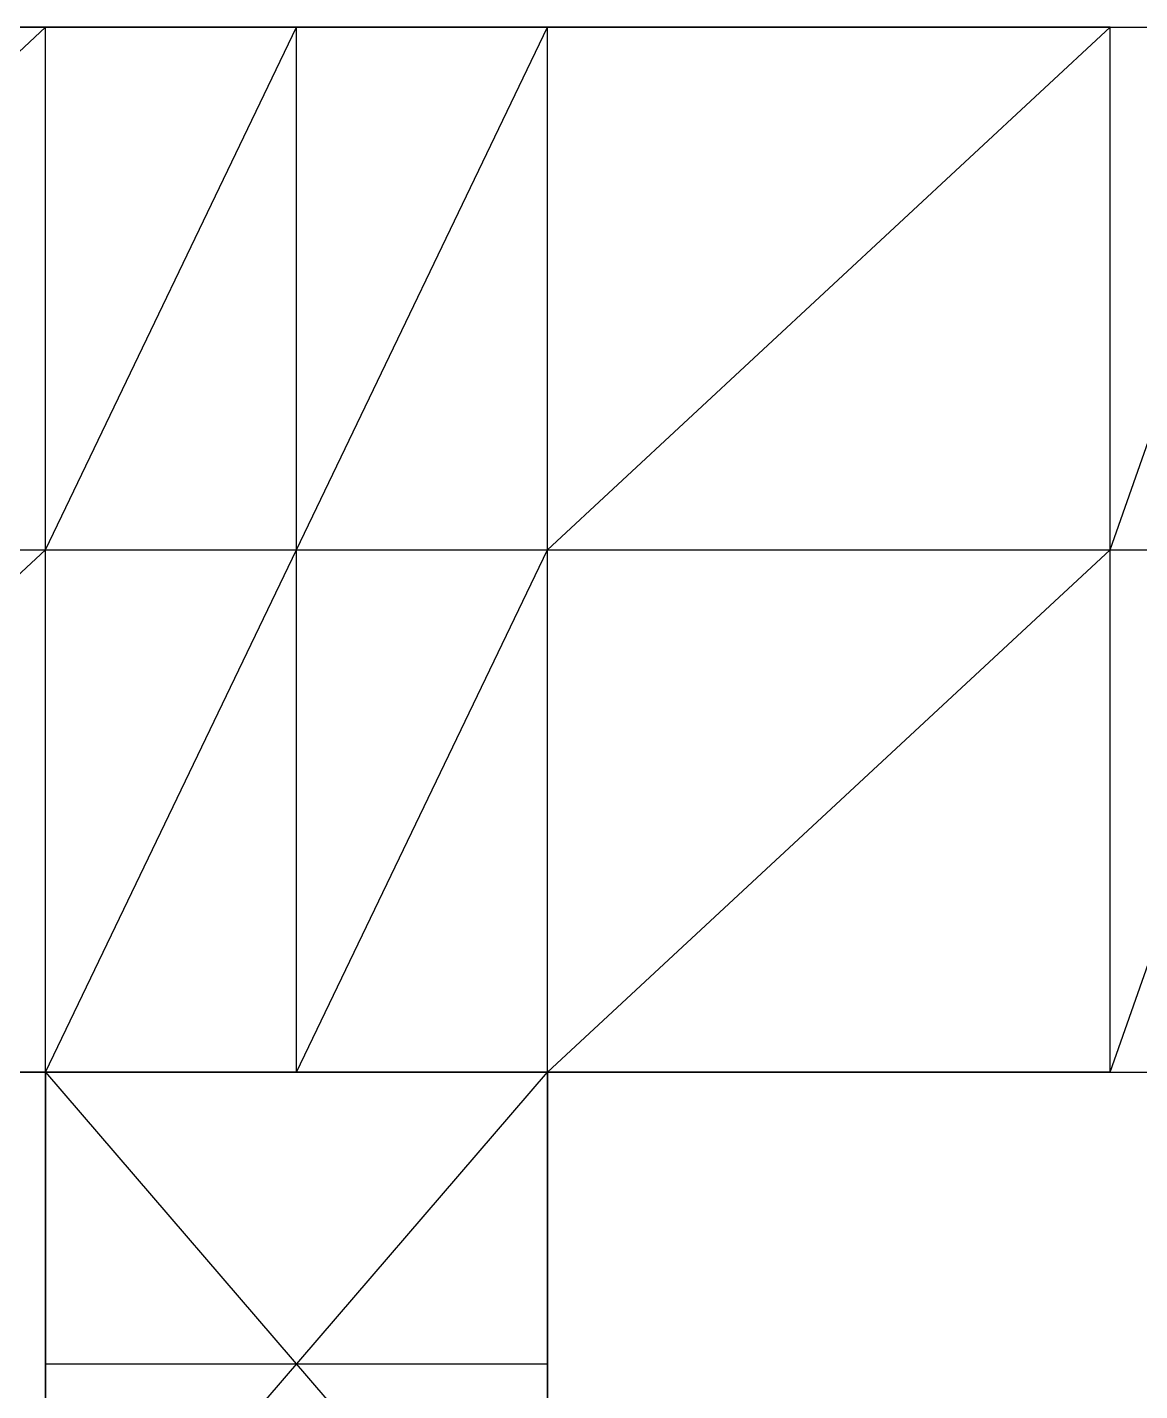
# Model space of a CAD drawing. Header units: metres. Extents: x 0.2 to 44.7, y -22 to 39.7.
# Drawn here: x 11.03 to 27.44, y 19.61 to 39.7 of the extents above; entities that cross this region are included whole.
import ezdxf

# ---------------------------------------------------------------- set-up
doc = ezdxf.new("R2010")
doc.units = ezdxf.units.M
for name, color, linetype in [('beam_x', 3, 'Continuous'), ('beam_y', 2, 'Continuous'), ('brace_xz', 6, 'Continuous'), ('bridge_beam', 30, 'Continuous'), ('bridge_column', 30, 'Continuous'), ('bridge_rigid', 50, 'Continuous'), ('bridge_truss', 40, 'Continuous'), ('column', 4, 'Continuous'), ('floor_brace', 5, 'Continuous')]:
    doc.layers.add(name, color=color, linetype=linetype)

msp = doc.modelspace()

# ---------------------------------------------------------------- linework, layer by layer
at = {"layer": 'beam_x'}
for p, q in [((3, 39.7), (11.3, 39.7)), ((3, 39.7, 9), (11.3, 39.7, 9)), ((3, 39.7, 15), (11.3, 39.7, 15)), ((3, 39.7, 21), (11.3, 39.7, 21)), ((3, 39.7, 27), (11.3, 39.7, 27)), ((3, 39.7, 33), (11.3, 39.7, 33)), ((3, 39.7, 39), (11.3, 39.7, 39)), ((3, 39.7, 45), (11.3, 39.7, 45)), ((3, 39.7, 51), (11.3, 39.7, 51)), ((3, 39.7, 57), (11.3, 39.7, 57)), ((3, 39.7, 63), (11.3, 39.7, 63)), ((3, 39.7, 69), (11.3, 39.7, 69)), ((3, 39.7, 75), (11.3, 39.7, 75)), ((3, 39.7, 81), (11.3, 39.7, 81)), ((3, 39.7, 87), (11.3, 39.7, 87)), ((3, 39.7, 93), (11.3, 39.7, 93)), ((3, 39.7, 99), (11.3, 39.7, 99)), ((3, 39.7, 105), (11.3, 39.7, 105)), ((3, 39.7, 111), (11.3, 39.7, 111)), ((3, 39.7, 117), (11.3, 39.7, 117)), ((3, 39.7, 123), (11.3, 39.7, 123)), ((3, 39.7, 129), (11.3, 39.7, 129)), ((3, 39.7, 135), (11.3, 39.7, 135)), ((3, 39.7, 141), (11.3, 39.7, 141)), ((3, 39.7, 147), (11.3, 39.7, 147)), ((3, 39.7, 153), (11.3, 39.7, 153)), ((11.3, 39.7), (15, 39.7)), ((11.3, 39.7, 9), (15, 39.7, 9)), ((11.3, 39.7, 15), (15, 39.7, 15)), ((11.3, 39.7, 21), (15, 39.7, 21)), ((11.3, 39.7, 27), (15, 39.7, 27)), ((11.3, 39.7, 33), (15, 39.7, 33)), ((11.3, 39.7, 39), (15, 39.7, 39)), ((11.3, 39.7, 45), (15, 39.7, 45)), ((11.3, 39.7, 51), (15, 39.7, 51)), ((11.3, 39.7, 57), (15, 39.7, 57)), ((11.3, 39.7, 63), (15, 39.7, 63)), ((11.3, 39.7, 69), (15, 39.7, 69)), ((11.3, 39.7, 75), (15, 39.7, 75)), ((11.3, 39.7, 81), (15, 39.7, 81)), ((11.3, 39.7, 87), (15, 39.7, 87)), ((11.3, 39.7, 93), (15, 39.7, 93)), ((11.3, 39.7, 99), (15, 39.7, 99)), ((11.3, 39.7, 105), (15, 39.7, 105)), ((11.3, 39.7, 111), (15, 39.7, 111)), ((11.3, 39.7, 117), (15, 39.7, 117)), ((11.3, 39.7, 123), (15, 39.7, 123)), ((11.3, 39.7, 129), (15, 39.7, 129)), ((11.3, 39.7, 135), (15, 39.7, 135)), ((11.3, 39.7, 141), (15, 39.7, 141)), ((11.3, 39.7, 147), (15, 39.7, 147)), ((11.3, 39.7, 153), (15, 39.7, 153)), ((15, 39.7), (18.7, 39.7)), ((15, 39.7, 9), (18.7, 39.7, 9)), ((15, 39.7, 15), (18.7, 39.7, 15)), ((15, 39.7, 21), (18.7, 39.7, 21)), ((15, 39.7, 27), (18.7, 39.7, 27)), ((15, 39.7, 33), (18.7, 39.7, 33)), ((15, 39.7, 39), (18.7, 39.7, 39)), ((15, 39.7, 45), (18.7, 39.7, 45)), ((15, 39.7, 51), (18.7, 39.7, 51)), ((15, 39.7, 57), (18.7, 39.7, 57)), ((15, 39.7, 63), (18.7, 39.7, 63)), ((15, 39.7, 69), (18.7, 39.7, 69)), ((15, 39.7, 75), (18.7, 39.7, 75)), ((15, 39.7, 81), (18.7, 39.7, 81)), ((15, 39.7, 87), (18.7, 39.7, 87)), ((15, 39.7, 93), (18.7, 39.7, 93)), ((15, 39.7, 99), (18.7, 39.7, 99)), ((15, 39.7, 105), (18.7, 39.7, 105)), ((15, 39.7, 111), (18.7, 39.7, 111)), ((15, 39.7, 117), (18.7, 39.7, 117)), ((15, 39.7, 123), (18.7, 39.7, 123)), ((15, 39.7, 129), (18.7, 39.7, 129)), ((15, 39.7, 135), (18.7, 39.7, 135)), ((15, 39.7, 141), (18.7, 39.7, 141)), ((15, 39.7, 147), (18.7, 39.7, 147)), ((15, 39.7, 153), (18.7, 39.7, 153)), ((18.7, 39.7), (27, 39.7)), ((18.7, 39.7, 9), (27, 39.7, 9)), ((18.7, 39.7, 15), (27, 39.7, 15)), ((18.7, 39.7, 21), (27, 39.7, 21)), ((18.7, 39.7, 27), (27, 39.7, 27)), ((18.7, 39.7, 33), (27, 39.7, 33)), ((18.7, 39.7, 39), (27, 39.7, 39)), ((18.7, 39.7, 45), (27, 39.7, 45)), ((18.7, 39.7, 51), (27, 39.7, 51)), ((18.7, 39.7, 57), (27, 39.7, 57)), ((18.7, 39.7, 63), (27, 39.7, 63)), ((18.7, 39.7, 69), (27, 39.7, 69)), ((18.7, 39.7, 75), (27, 39.7, 75)), ((18.7, 39.7, 81), (27, 39.7, 81)), ((18.7, 39.7, 87), (27, 39.7, 87)), ((18.7, 39.7, 93), (27, 39.7, 93)), ((18.7, 39.7, 99), (27, 39.7, 99)), ((18.7, 39.7, 105), (27, 39.7, 105)), ((18.7, 39.7, 111), (27, 39.7, 111)), ((18.7, 39.7, 117), (27, 39.7, 117)), ((18.7, 39.7, 123), (27, 39.7, 123)), ((18.7, 39.7, 129), (27, 39.7, 129)), ((18.7, 39.7, 135), (27, 39.7, 135)), ((18.7, 39.7, 141), (27, 39.7, 141)), ((18.7, 39.7, 147), (27, 39.7, 147)), ((18.7, 39.7, 153), (27, 39.7, 153)), ((27, 39.7), (29.7, 39.7)), ((27, 39.7, 9), (29.7, 39.7, 9)), ((27, 39.7, 15), (29.7, 39.7, 15)), ((27, 39.7, 21), (29.7, 39.7, 21)), ((27, 39.7, 27), (29.7, 39.7, 27)), ((27, 39.7, 33), (29.7, 39.7, 33)), ((27, 39.7, 39), (29.7, 39.7, 39)), ((27, 39.7, 45), (29.7, 39.7, 45)), ((27, 39.7, 51), (29.7, 39.7, 51)), ((27, 39.7, 57), (29.7, 39.7, 57)), ((27, 39.7, 63), (29.7, 39.7, 63)), ((27, 39.7, 69), (29.7, 39.7, 69)), ((27, 39.7, 75), (29.7, 39.7, 75)), ((27, 39.7, 81), (29.7, 39.7, 81)), ((27, 39.7, 87), (29.7, 39.7, 87)), ((27, 39.7, 93), (29.7, 39.7, 93)), ((27, 39.7, 99), (29.7, 39.7, 99)), ((27, 39.7, 105), (29.7, 39.7, 105)), ((27, 39.7, 111), (29.7, 39.7, 111)), ((27, 39.7, 117), (29.7, 39.7, 117)), ((27, 39.7, 123), (29.7, 39.7, 123)), ((27, 39.7, 129), (29.7, 39.7, 129)), ((27, 39.7, 135), (29.7, 39.7, 135)), ((27, 39.7, 141), (29.7, 39.7, 141)), ((27, 39.7, 147), (29.7, 39.7, 147)), ((27, 39.7, 153), (29.7, 39.7, 153)), ((3, 32), (11.3, 32)), ((3, 32, 27), (11.3, 32, 27)), ((3, 32, 51), (11.3, 32, 51)), ((3, 32, 75), (11.3, 32, 75)), ((3, 32, 99), (11.3, 32, 99)), ((3, 32, 123), (11.3, 32, 123)), ((3, 32, 147), (11.3, 32, 147)), ((11.3, 32), (15, 32)), ((11.3, 32, 27), (15, 32, 27)), ((11.3, 32, 51), (15, 32, 51)), ((11.3, 32, 75), (15, 32, 75)), ((11.3, 32, 99), (15, 32, 99)), ((11.3, 32, 123), (15, 32, 123)), ((11.3, 32, 147), (15, 32, 147)), ((15, 32), (18.7, 32)), ((15, 32, 27), (18.7, 32, 27)), ((15, 32, 51), (18.7, 32, 51)), ((15, 32, 75), (18.7, 32, 75)), ((15, 32, 99), (18.7, 32, 99)), ((15, 32, 123), (18.7, 32, 123)), ((15, 32, 147), (18.7, 32, 147)), ((18.7, 32), (27, 32)), ((18.7, 32, 27), (27, 32, 27)), ((18.7, 32, 51), (27, 32, 51)), ((18.7, 32, 75), (27, 32, 75)), ((18.7, 32, 99), (27, 32, 99)), ((18.7, 32, 123), (27, 32, 123)), ((18.7, 32, 147), (27, 32, 147)), ((27, 32), (29.7, 32)), ((27, 32, 27), (29.7, 32, 27)), ((27, 32, 51), (29.7, 32, 51)), ((27, 32, 75), (29.7, 32, 75)), ((27, 32, 99), (29.7, 32, 99)), ((27, 32, 123), (29.7, 32, 123)), ((27, 32, 147), (29.7, 32, 147)), ((3, 24.3), (11.3, 24.3)), ((3, 24.3, 9), (11.3, 24.3, 9)), ((3, 24.3, 15), (11.3, 24.3, 15)), ((3, 24.3, 21), (11.3, 24.3, 21)), ((3, 24.3, 27), (11.3, 24.3, 27)), ((3, 24.3, 33), (11.3, 24.3, 33)), ((3, 24.3, 39), (11.3, 24.3, 39)), ((3, 24.3, 45), (11.3, 24.3, 45)), ((3, 24.3, 51), (11.3, 24.3, 51)), ((3, 24.3, 57), (11.3, 24.3, 57)), ((3, 24.3, 63), (11.3, 24.3, 63)), ((3, 24.3, 69), (11.3, 24.3, 69)), ((3, 24.3, 75), (11.3, 24.3, 75)), ((3, 24.3, 81), (11.3, 24.3, 81)), ((3, 24.3, 87), (11.3, 24.3, 87)), ((3, 24.3, 93), (11.3, 24.3, 93)), ((3, 24.3, 99), (11.3, 24.3, 99)), ((3, 24.3, 105), (11.3, 24.3, 105)), ((3, 24.3, 111), (11.3, 24.3, 111)), ((3, 24.3, 117), (11.3, 24.3, 117)), ((3, 24.3, 123), (11.3, 24.3, 123)), ((3, 24.3, 129), (11.3, 24.3, 129)), ((3, 24.3, 135), (11.3, 24.3, 135)), ((3, 24.3, 141), (11.3, 24.3, 141)), ((3, 24.3, 147), (11.3, 24.3, 147)), ((3, 24.3, 153), (11.3, 24.3, 153)), ((11.3, 24.3), (15, 24.3)), ((11.3, 24.3, 9), (15, 24.3, 9)), ((11.3, 24.3, 15), (15, 24.3, 15)), ((11.3, 24.3, 21), (15, 24.3, 21)), ((11.3, 24.3, 27), (15, 24.3, 27)), ((11.3, 24.3, 33), (15, 24.3, 33)), ((11.3, 24.3, 39), (15, 24.3, 39)), ((11.3, 24.3, 45), (15, 24.3, 45)), ((11.3, 24.3, 51), (15, 24.3, 51)), ((11.3, 24.3, 57), (15, 24.3, 57)), ((11.3, 24.3, 63), (15, 24.3, 63)), ((11.3, 24.3, 69), (15, 24.3, 69)), ((11.3, 24.3, 75), (15, 24.3, 75)), ((11.3, 24.3, 81), (15, 24.3, 81)), ((11.3, 24.3, 87), (15, 24.3, 87)), ((11.3, 24.3, 93), (15, 24.3, 93)), ((11.3, 24.3, 99), (15, 24.3, 99)), ((11.3, 24.3, 105), (15, 24.3, 105)), ((11.3, 24.3, 111), (15, 24.3, 111)), ((11.3, 24.3, 117), (15, 24.3, 117)), ((11.3, 24.3, 123), (15, 24.3, 123)), ((11.3, 24.3, 129), (15, 24.3, 129)), ((11.3, 24.3, 135), (15, 24.3, 135)), ((11.3, 24.3, 141), (15, 24.3, 141)), ((11.3, 24.3, 147), (15, 24.3, 147)), ((11.3, 24.3, 153), (15, 24.3, 153)), ((15, 24.3), (18.7, 24.3)), ((15, 24.3, 9), (18.7, 24.3, 9)), ((15, 24.3, 15), (18.7, 24.3, 15)), ((15, 24.3, 21), (18.7, 24.3, 21)), ((15, 24.3, 27), (18.7, 24.3, 27)), ((15, 24.3, 33), (18.7, 24.3, 33)), ((15, 24.3, 39), (18.7, 24.3, 39)), ((15, 24.3, 45), (18.7, 24.3, 45)), ((15, 24.3, 51), (18.7, 24.3, 51)), ((15, 24.3, 57), (18.7, 24.3, 57)), ((15, 24.3, 63), (18.7, 24.3, 63)), ((15, 24.3, 69), (18.7, 24.3, 69)), ((15, 24.3, 75), (18.7, 24.3, 75)), ((15, 24.3, 81), (18.7, 24.3, 81)), ((15, 24.3, 87), (18.7, 24.3, 87)), ((15, 24.3, 93), (18.7, 24.3, 93)), ((15, 24.3, 99), (18.7, 24.3, 99)), ((15, 24.3, 105), (18.7, 24.3, 105)), ((15, 24.3, 111), (18.7, 24.3, 111)), ((15, 24.3, 117), (18.7, 24.3, 117)), ((15, 24.3, 123), (18.7, 24.3, 123)), ((15, 24.3, 129), (18.7, 24.3, 129)), ((15, 24.3, 135), (18.7, 24.3, 135)), ((15, 24.3, 141), (18.7, 24.3, 141)), ((15, 24.3, 147), (18.7, 24.3, 147)), ((15, 24.3, 153), (18.7, 24.3, 153)), ((18.7, 24.3), (27, 24.3)), ((18.7, 24.3, 9), (27, 24.3, 9)), ((18.7, 24.3, 15), (27, 24.3, 15)), ((18.7, 24.3, 21), (27, 24.3, 21)), ((18.7, 24.3, 27), (27, 24.3, 27)), ((18.7, 24.3, 33), (27, 24.3, 33)), ((18.7, 24.3, 39), (27, 24.3, 39)), ((18.7, 24.3, 45), (27, 24.3, 45)), ((18.7, 24.3, 51), (27, 24.3, 51)), ((18.7, 24.3, 57), (27, 24.3, 57)), ((18.7, 24.3, 63), (27, 24.3, 63)), ((18.7, 24.3, 69), (27, 24.3, 69)), ((18.7, 24.3, 75), (27, 24.3, 75)), ((18.7, 24.3, 81), (27, 24.3, 81)), ((18.7, 24.3, 87), (27, 24.3, 87)), ((18.7, 24.3, 93), (27, 24.3, 93)), ((18.7, 24.3, 99), (27, 24.3, 99)), ((18.7, 24.3, 105), (27, 24.3, 105)), ((18.7, 24.3, 111), (27, 24.3, 111)), ((18.7, 24.3, 117), (27, 24.3, 117)), ((18.7, 24.3, 123), (27, 24.3, 123)), ((18.7, 24.3, 129), (27, 24.3, 129)), ((18.7, 24.3, 135), (27, 24.3, 135)), ((18.7, 24.3, 141), (27, 24.3, 141)), ((18.7, 24.3, 147), (27, 24.3, 147)), ((18.7, 24.3, 153), (27, 24.3, 153)), ((27, 24.3), (29.7, 24.3)), ((27, 24.3, 9), (29.7, 24.3, 9)), ((27, 24.3, 15), (29.7, 24.3, 15)), ((27, 24.3, 21), (29.7, 24.3, 21)), ((27, 24.3, 27), (29.7, 24.3, 27)), ((27, 24.3, 33), (29.7, 24.3, 33)), ((27, 24.3, 39), (29.7, 24.3, 39)), ((27, 24.3, 45), (29.7, 24.3, 45)), ((27, 24.3, 51), (29.7, 24.3, 51)), ((27, 24.3, 57), (29.7, 24.3, 57)), ((27, 24.3, 63), (29.7, 24.3, 63)), ((27, 24.3, 69), (29.7, 24.3, 69)), ((27, 24.3, 75), (29.7, 24.3, 75)), ((27, 24.3, 81), (29.7, 24.3, 81)), ((27, 24.3, 87), (29.7, 24.3, 87)), ((27, 24.3, 93), (29.7, 24.3, 93)), ((27, 24.3, 99), (29.7, 24.3, 99)), ((27, 24.3, 105), (29.7, 24.3, 105)), ((27, 24.3, 111), (29.7, 24.3, 111)), ((27, 24.3, 117), (29.7, 24.3, 117)), ((27, 24.3, 123), (29.7, 24.3, 123)), ((27, 24.3, 129), (29.7, 24.3, 129)), ((27, 24.3, 135), (29.7, 24.3, 135)), ((27, 24.3, 141), (29.7, 24.3, 141)), ((27, 24.3, 147), (29.7, 24.3, 147)), ((27, 24.3, 153), (29.7, 24.3, 153))]:
    msp.add_line(p, q, dxfattribs=at)
at = {"layer": 'beam_y'}
for p, q in [((11.3, 32), (11.3, 39.7)), ((11.3, 32, 27), (11.3, 39.7, 27)), ((11.3, 32, 51), (11.3, 39.7, 51)), ((11.3, 32, 75), (11.3, 39.7, 75)), ((11.3, 32, 99), (11.3, 39.7, 99)), ((11.3, 32, 123), (11.3, 39.7, 123)), ((11.3, 32, 147), (11.3, 39.7, 147)), ((15, 32), (15, 39.7)), ((15, 32, 27), (15, 39.7, 27)), ((15, 32, 51), (15, 39.7, 51)), ((15, 32, 75), (15, 39.7, 75)), ((15, 32, 99), (15, 39.7, 99)), ((15, 32, 123), (15, 39.7, 123)), ((15, 32, 147), (15, 39.7, 147)), ((18.7, 32), (18.7, 39.7)), ((18.7, 32, 27), (18.7, 39.7, 27)), ((18.7, 32, 51), (18.7, 39.7, 51)), ((18.7, 32, 75), (18.7, 39.7, 75)), ((18.7, 32, 99), (18.7, 39.7, 99)), ((18.7, 32, 123), (18.7, 39.7, 123)), ((18.7, 32, 147), (18.7, 39.7, 147)), ((27, 32), (27, 39.7)), ((27, 32, 27), (27, 39.7, 27)), ((27, 32, 51), (27, 39.7, 51)), ((27, 32, 75), (27, 39.7, 75)), ((27, 32, 99), (27, 39.7, 99)), ((27, 32, 123), (27, 39.7, 123)), ((27, 32, 147), (27, 39.7, 147)), ((11.3, 24.3), (11.3, 32)), ((11.3, 24.3, 27), (11.3, 32, 27)), ((11.3, 24.3, 51), (11.3, 32, 51)), ((11.3, 24.3, 75), (11.3, 32, 75)), ((11.3, 24.3, 99), (11.3, 32, 99)), ((11.3, 24.3, 123), (11.3, 32, 123)), ((11.3, 24.3, 147), (11.3, 32, 147)), ((15, 24.3), (15, 32)), ((15, 24.3, 27), (15, 32, 27)), ((15, 24.3, 51), (15, 32, 51)), ((15, 24.3, 75), (15, 32, 75)), ((15, 24.3, 99), (15, 32, 99)), ((15, 24.3, 123), (15, 32, 123)), ((15, 24.3, 147), (15, 32, 147)), ((18.7, 24.3), (18.7, 32)), ((18.7, 24.3, 27), (18.7, 32, 27)), ((18.7, 24.3, 51), (18.7, 32, 51)), ((18.7, 24.3, 75), (18.7, 32, 75)), ((18.7, 24.3, 99), (18.7, 32, 99)), ((18.7, 24.3, 123), (18.7, 32, 123)), ((18.7, 24.3, 147), (18.7, 32, 147)), ((27, 24.3), (27, 32)), ((27, 24.3, 27), (27, 32, 27)), ((27, 24.3, 51), (27, 32, 51)), ((27, 24.3, 75), (27, 32, 75)), ((27, 24.3, 99), (27, 32, 99)), ((27, 24.3, 123), (27, 32, 123)), ((27, 24.3, 147), (27, 32, 147))]:
    msp.add_line(p, q, dxfattribs=at)
at = {"layer": 'brace_xz'}
for p, q in [((3, 39.7), (11.3, 39.7, 9)), ((11.3, 39.7), (3, 39.7, 9)), ((3, 39.7, 9), (11.3, 39.7, 15)), ((11.3, 39.7, 9), (3, 39.7, 15)), ((3, 39.7, 15), (11.3, 39.7, 21)), ((11.3, 39.7, 15), (3, 39.7, 21)), ((3, 39.7, 21), (11.3, 39.7, 27)), ((11.3, 39.7, 21), (3, 39.7, 27)), ((3, 39.7, 27), (11.3, 39.7, 45)), ((11.3, 39.7, 27), (3, 39.7, 45)), ((3, 39.7, 45), (11.3, 39.7, 63)), ((11.3, 39.7, 45), (3, 39.7, 63)), ((3, 39.7, 63), (11.3, 39.7, 81)), ((11.3, 39.7, 63), (3, 39.7, 81)), ((3, 39.7, 81), (11.3, 39.7, 99)), ((11.3, 39.7, 81), (3, 39.7, 99)), ((3, 39.7, 99), (11.3, 39.7, 117)), ((11.3, 39.7, 99), (3, 39.7, 117)), ((3, 39.7, 117), (11.3, 39.7, 135)), ((11.3, 39.7, 117), (3, 39.7, 135)), ((3, 39.7, 135), (11.3, 39.7, 153)), ((11.3, 39.7, 135), (3, 39.7, 153)), ((11.3, 39.7), (15, 39.7, 9)), ((15, 39.7), (11.3, 39.7, 9)), ((11.3, 39.7, 9), (15, 39.7, 15)), ((15, 39.7, 9), (11.3, 39.7, 15)), ((11.3, 39.7, 15), (15, 39.7, 21)), ((15, 39.7, 15), (11.3, 39.7, 21)), ((11.3, 39.7, 21), (15, 39.7, 27)), ((15, 39.7, 21), (11.3, 39.7, 27)), ((11.3, 39.7, 27), (15, 39.7, 33)), ((15, 39.7, 27), (11.3, 39.7, 33)), ((11.3, 39.7, 33), (15, 39.7, 39)), ((15, 39.7, 33), (11.3, 39.7, 39)), ((11.3, 39.7, 39), (15, 39.7, 45)), ((15, 39.7, 39), (11.3, 39.7, 45)), ((11.3, 39.7, 45), (15, 39.7, 51)), ((15, 39.7, 45), (11.3, 39.7, 51)), ((11.3, 39.7, 51), (15, 39.7, 57)), ((15, 39.7, 51), (11.3, 39.7, 57)), ((11.3, 39.7, 57), (15, 39.7, 63)), ((15, 39.7, 57), (11.3, 39.7, 63)), ((11.3, 39.7, 63), (15, 39.7, 69)), ((15, 39.7, 63), (11.3, 39.7, 69)), ((11.3, 39.7, 69), (15, 39.7, 75)), ((15, 39.7, 69), (11.3, 39.7, 75)), ((11.3, 39.7, 75), (15, 39.7, 81)), ((15, 39.7, 75), (11.3, 39.7, 81)), ((11.3, 39.7, 141), (15, 39.7, 147)), ((15, 39.7, 141), (11.3, 39.7, 147)), ((11.3, 39.7, 147), (15, 39.7, 153)), ((15, 39.7, 147), (11.3, 39.7, 153)), ((15, 39.7), (18.7, 39.7, 9)), ((18.7, 39.7), (15, 39.7, 9)), ((15, 39.7, 9), (18.7, 39.7, 15)), ((18.7, 39.7, 9), (15, 39.7, 15)), ((15, 39.7, 15), (18.7, 39.7, 21)), ((18.7, 39.7, 15), (15, 39.7, 21)), ((15, 39.7, 21), (18.7, 39.7, 27)), ((18.7, 39.7, 21), (15, 39.7, 27)), ((15, 39.7, 27), (18.7, 39.7, 33)), ((18.7, 39.7, 27), (15, 39.7, 33)), ((15, 39.7, 33), (18.7, 39.7, 39)), ((18.7, 39.7, 33), (15, 39.7, 39)), ((15, 39.7, 39), (18.7, 39.7, 45)), ((18.7, 39.7, 39), (15, 39.7, 45)), ((15, 39.7, 45), (18.7, 39.7, 51)), ((18.7, 39.7, 45), (15, 39.7, 51)), ((15, 39.7, 51), (18.7, 39.7, 57)), ((18.7, 39.7, 51), (15, 39.7, 57)), ((15, 39.7, 57), (18.7, 39.7, 63)), ((18.7, 39.7, 57), (15, 39.7, 63)), ((15, 39.7, 63), (18.7, 39.7, 69)), ((18.7, 39.7, 63), (15, 39.7, 69)), ((15, 39.7, 69), (18.7, 39.7, 75)), ((18.7, 39.7, 69), (15, 39.7, 75)), ((15, 39.7, 75), (18.7, 39.7, 81)), ((18.7, 39.7, 75), (15, 39.7, 81)), ((15, 39.7, 141), (18.7, 39.7, 147)), ((18.7, 39.7, 141), (15, 39.7, 147)), ((15, 39.7, 147), (18.7, 39.7, 153)), ((18.7, 39.7, 147), (15, 39.7, 153)), ((18.7, 39.7), (27, 39.7, 9)), ((27, 39.7), (18.7, 39.7, 9)), ((18.7, 39.7, 9), (27, 39.7, 15)), ((27, 39.7, 9), (18.7, 39.7, 15)), ((18.7, 39.7, 15), (27, 39.7, 21)), ((27, 39.7, 15), (18.7, 39.7, 21)), ((18.7, 39.7, 21), (27, 39.7, 27)), ((27, 39.7, 21), (18.7, 39.7, 27)), ((18.7, 39.7, 27), (27, 39.7, 45)), ((27, 39.7, 27), (18.7, 39.7, 45)), ((18.7, 39.7, 45), (27, 39.7, 63)), ((27, 39.7, 45), (18.7, 39.7, 63)), ((18.7, 39.7, 63), (27, 39.7, 81)), ((27, 39.7, 63), (18.7, 39.7, 81)), ((18.7, 39.7, 81), (27, 39.7, 99)), ((27, 39.7, 81), (18.7, 39.7, 99)), ((18.7, 39.7, 99), (27, 39.7, 117)), ((27, 39.7, 99), (18.7, 39.7, 117)), ((18.7, 39.7, 117), (27, 39.7, 135)), ((27, 39.7, 117), (18.7, 39.7, 135)), ((18.7, 39.7, 135), (27, 39.7, 153)), ((27, 39.7, 135), (18.7, 39.7, 153)), ((3, 24.3), (11.3, 24.3, 9)), ((11.3, 24.3), (3, 24.3, 9)), ((3, 24.3, 9), (11.3, 24.3, 15)), ((11.3, 24.3, 9), (3, 24.3, 15)), ((3, 24.3, 15), (11.3, 24.3, 21)), ((11.3, 24.3, 15), (3, 24.3, 21)), ((3, 24.3, 21), (11.3, 24.3, 27)), ((11.3, 24.3, 21), (3, 24.3, 27)), ((3, 24.3, 27), (11.3, 24.3, 45)), ((11.3, 24.3, 27), (3, 24.3, 45)), ((3, 24.3, 45), (11.3, 24.3, 63)), ((11.3, 24.3, 45), (3, 24.3, 63)), ((3, 24.3, 63), (11.3, 24.3, 81)), ((11.3, 24.3, 63), (3, 24.3, 81)), ((3, 24.3, 81), (11.3, 24.3, 99)), ((11.3, 24.3, 81), (3, 24.3, 99)), ((3, 24.3, 99), (11.3, 24.3, 117)), ((11.3, 24.3, 99), (3, 24.3, 117)), ((3, 24.3, 117), (11.3, 24.3, 135)), ((11.3, 24.3, 117), (3, 24.3, 135)), ((3, 24.3, 135), (11.3, 24.3, 153)), ((11.3, 24.3, 135), (3, 24.3, 153)), ((11.3, 24.3), (15, 24.3, 9)), ((15, 24.3), (11.3, 24.3, 9)), ((11.3, 24.3, 9), (15, 24.3, 15)), ((15, 24.3, 9), (11.3, 24.3, 15)), ((11.3, 24.3, 15), (15, 24.3, 21)), ((15, 24.3, 15), (11.3, 24.3, 21)), ((11.3, 24.3, 21), (15, 24.3, 27)), ((15, 24.3, 21), (11.3, 24.3, 27)), ((11.3, 24.3, 27), (15, 24.3, 33)), ((15, 24.3, 27), (11.3, 24.3, 33)), ((11.3, 24.3, 33), (15, 24.3, 39)), ((15, 24.3, 33), (11.3, 24.3, 39)), ((11.3, 24.3, 39), (15, 24.3, 45)), ((15, 24.3, 39), (11.3, 24.3, 45)), ((11.3, 24.3, 45), (15, 24.3, 51)), ((15, 24.3, 45), (11.3, 24.3, 51)), ((11.3, 24.3, 51), (15, 24.3, 57)), ((15, 24.3, 51), (11.3, 24.3, 57)), ((11.3, 24.3, 57), (15, 24.3, 63)), ((15, 24.3, 57), (11.3, 24.3, 63)), ((11.3, 24.3, 63), (15, 24.3, 69)), ((15, 24.3, 63), (11.3, 24.3, 69)), ((11.3, 24.3, 69), (15, 24.3, 75)), ((15, 24.3, 69), (11.3, 24.3, 75)), ((11.3, 24.3, 75), (15, 24.3, 81)), ((15, 24.3, 75), (11.3, 24.3, 81)), ((11.3, 24.3, 141), (15, 24.3, 147)), ((15, 24.3, 141), (11.3, 24.3, 147)), ((11.3, 24.3, 147), (15, 24.3, 153)), ((15, 24.3, 147), (11.3, 24.3, 153)), ((15, 24.3), (18.7, 24.3, 9)), ((18.7, 24.3), (15, 24.3, 9)), ((15, 24.3, 9), (18.7, 24.3, 15)), ((18.7, 24.3, 9), (15, 24.3, 15)), ((15, 24.3, 15), (18.7, 24.3, 21)), ((18.7, 24.3, 15), (15, 24.3, 21)), ((15, 24.3, 21), (18.7, 24.3, 27)), ((18.7, 24.3, 21), (15, 24.3, 27)), ((15, 24.3, 27), (18.7, 24.3, 33)), ((18.7, 24.3, 27), (15, 24.3, 33)), ((15, 24.3, 33), (18.7, 24.3, 39)), ((18.7, 24.3, 33), (15, 24.3, 39)), ((15, 24.3, 39), (18.7, 24.3, 45)), ((18.7, 24.3, 39), (15, 24.3, 45)), ((15, 24.3, 45), (18.7, 24.3, 51)), ((18.7, 24.3, 45), (15, 24.3, 51)), ((15, 24.3, 51), (18.7, 24.3, 57)), ((18.7, 24.3, 51), (15, 24.3, 57)), ((15, 24.3, 57), (18.7, 24.3, 63)), ((18.7, 24.3, 57), (15, 24.3, 63)), ((15, 24.3, 63), (18.7, 24.3, 69)), ((18.7, 24.3, 63), (15, 24.3, 69)), ((15, 24.3, 69), (18.7, 24.3, 75)), ((18.7, 24.3, 69), (15, 24.3, 75)), ((15, 24.3, 75), (18.7, 24.3, 81)), ((18.7, 24.3, 75), (15, 24.3, 81)), ((15, 24.3, 141), (18.7, 24.3, 147)), ((18.7, 24.3, 141), (15, 24.3, 147)), ((15, 24.3, 147), (18.7, 24.3, 153)), ((18.7, 24.3, 147), (15, 24.3, 153)), ((18.7, 24.3), (27, 24.3, 9)), ((27, 24.3), (18.7, 24.3, 9)), ((18.7, 24.3, 9), (27, 24.3, 15)), ((27, 24.3, 9), (18.7, 24.3, 15)), ((18.7, 24.3, 15), (27, 24.3, 21)), ((27, 24.3, 15), (18.7, 24.3, 21)), ((18.7, 24.3, 21), (27, 24.3, 27)), ((27, 24.3, 21), (18.7, 24.3, 27)), ((18.7, 24.3, 27), (27, 24.3, 45)), ((27, 24.3, 27), (18.7, 24.3, 45)), ((18.7, 24.3, 45), (27, 24.3, 63)), ((27, 24.3, 45), (18.7, 24.3, 63)), ((18.7, 24.3, 63), (27, 24.3, 81)), ((27, 24.3, 63), (18.7, 24.3, 81)), ((18.7, 24.3, 81), (27, 24.3, 99)), ((27, 24.3, 81), (18.7, 24.3, 99)), ((18.7, 24.3, 99), (27, 24.3, 117)), ((27, 24.3, 99), (18.7, 24.3, 117)), ((18.7, 24.3, 117), (27, 24.3, 135)), ((27, 24.3, 117), (18.7, 24.3, 135)), ((18.7, 24.3, 135), (27, 24.3, 153)), ((27, 24.3, 135), (18.7, 24.3, 153))]:
    msp.add_line(p, q, dxfattribs=at)
at = {"layer": 'bridge_beam'}
for p, q in [((11.3, 20, 33), (11.3, 24.3, 33)), ((11.3, 20, 39), (11.3, 24.3, 39)), ((11.3, 20, 69), (11.3, 24.3, 69)), ((11.3, 20, 75), (11.3, 24.3, 75)), ((11.3, 20, 105), (11.3, 24.3, 105)), ((11.3, 20, 111), (11.3, 24.3, 111)), ((11.3, 20, 141), (11.3, 24.3, 141)), ((11.3, 20, 153), (11.3, 24.3, 153)), ((18.7, 20, 33), (18.7, 24.3, 33)), ((18.7, 20, 39), (18.7, 24.3, 39)), ((18.7, 20, 69), (18.7, 24.3, 69)), ((18.7, 20, 75), (18.7, 24.3, 75)), ((18.7, 20, 105), (18.7, 24.3, 105)), ((18.7, 20, 111), (18.7, 24.3, 111)), ((18.7, 20, 141), (18.7, 24.3, 141)), ((18.7, 20, 153), (18.7, 24.3, 153)), ((11.3, 15.7, 33), (11.3, 20, 33)), ((11.3, 20, 33), (18.7, 20, 33)), ((11.3, 15.7, 39), (11.3, 20, 39)), ((11.3, 20, 39), (18.7, 20, 39)), ((11.3, 15.7, 69), (11.3, 20, 69)), ((11.3, 20, 69), (18.7, 20, 69)), ((11.3, 15.7, 75), (11.3, 20, 75)), ((11.3, 20, 75), (18.7, 20, 75)), ((11.3, 15.7, 105), (11.3, 20, 105)), ((11.3, 20, 105), (18.7, 20, 105)), ((11.3, 15.7, 111), (11.3, 20, 111)), ((11.3, 20, 111), (18.7, 20, 111)), ((11.3, 15.7, 141), (11.3, 20, 141)), ((11.3, 20, 141), (18.7, 20, 141)), ((11.3, 15.7, 153), (11.3, 20, 153)), ((11.3, 20, 153), (18.7, 20, 153)), ((18.7, 15.7, 33), (18.7, 20, 33)), ((18.7, 15.7, 39), (18.7, 20, 39)), ((18.7, 15.7, 69), (18.7, 20, 69)), ((18.7, 15.7, 75), (18.7, 20, 75)), ((18.7, 15.7, 105), (18.7, 20, 105)), ((18.7, 15.7, 111), (18.7, 20, 111)), ((18.7, 15.7, 141), (18.7, 20, 141)), ((18.7, 15.7, 153), (18.7, 20, 153))]:
    msp.add_line(p, q, dxfattribs=at)
at = {"layer": 'bridge_column'}
for p, q in [((11.3, 20, 33), (11.3, 20, 39)), ((11.3, 20, 69), (11.3, 20, 75)), ((11.3, 20, 105), (11.3, 20, 111)), ((11.3, 20, 141), (11.3, 20, 153)), ((18.7, 20, 33), (18.7, 20, 39)), ((18.7, 20, 69), (18.7, 20, 75)), ((18.7, 20, 105), (18.7, 20, 111)), ((18.7, 20, 141), (18.7, 20, 153))]:
    msp.add_line(p, q, dxfattribs=at)
at = {"layer": 'bridge_rigid'}
for p, q in [((11.3, 15.7, 33), (18.7, 24.3, 33)), ((11.3, 24.3, 33), (18.7, 15.7, 33)), ((11.3, 15.7, 39), (18.7, 24.3, 39)), ((11.3, 24.3, 39), (18.7, 15.7, 39)), ((11.3, 15.7, 69), (18.7, 24.3, 69)), ((11.3, 24.3, 69), (18.7, 15.7, 69)), ((11.3, 15.7, 75), (18.7, 24.3, 75)), ((11.3, 24.3, 75), (18.7, 15.7, 75)), ((11.3, 15.7, 105), (18.7, 24.3, 105)), ((11.3, 24.3, 105), (18.7, 15.7, 105)), ((11.3, 15.7, 111), (18.7, 24.3, 111)), ((11.3, 24.3, 111), (18.7, 15.7, 111)), ((11.3, 15.7, 141), (18.7, 24.3, 141)), ((11.3, 24.3, 141), (18.7, 15.7, 141)), ((11.3, 15.7, 153), (18.7, 24.3, 153)), ((11.3, 24.3, 153), (18.7, 15.7, 153))]:
    msp.add_line(p, q, dxfattribs=at)
at = {"layer": 'bridge_truss'}
for p, q in [((11.3, 20, 33), (11.3, 24.3, 39)), ((11.3, 24.3, 33), (11.3, 20, 39)), ((11.3, 20, 69), (11.3, 24.3, 75)), ((11.3, 24.3, 69), (11.3, 20, 75)), ((11.3, 20, 105), (11.3, 24.3, 111)), ((11.3, 24.3, 105), (11.3, 20, 111)), ((11.3, 20, 141), (11.3, 24.3, 153)), ((11.3, 24.3, 141), (11.3, 20, 153)), ((18.7, 20, 33), (18.7, 24.3, 39)), ((18.7, 24.3, 33), (18.7, 20, 39)), ((18.7, 20, 69), (18.7, 24.3, 75)), ((18.7, 24.3, 69), (18.7, 20, 75)), ((18.7, 20, 105), (18.7, 24.3, 111)), ((18.7, 24.3, 105), (18.7, 20, 111)), ((18.7, 20, 141), (18.7, 24.3, 153)), ((18.7, 24.3, 141), (18.7, 20, 153)), ((11.3, 15.7, 33), (11.3, 20, 39)), ((11.3, 20, 33), (11.3, 15.7, 39)), ((11.3, 15.7, 69), (11.3, 20, 75)), ((11.3, 20, 69), (11.3, 15.7, 75)), ((11.3, 15.7, 105), (11.3, 20, 111)), ((11.3, 20, 105), (11.3, 15.7, 111)), ((11.3, 15.7, 141), (11.3, 20, 153)), ((11.3, 20, 141), (11.3, 15.7, 153)), ((18.7, 15.7, 33), (18.7, 20, 39)), ((18.7, 20, 33), (18.7, 15.7, 39)), ((18.7, 15.7, 69), (18.7, 20, 75)), ((18.7, 20, 69), (18.7, 15.7, 75)), ((18.7, 15.7, 105), (18.7, 20, 111)), ((18.7, 20, 105), (18.7, 15.7, 111)), ((18.7, 15.7, 141), (18.7, 20, 153)), ((18.7, 20, 141), (18.7, 15.7, 153))]:
    msp.add_line(p, q, dxfattribs=at)
at = {"layer": 'column'}
for p, q in [((11.3, 39.7), (11.3, 39.7, 9)), ((11.3, 39.7, 9), (11.3, 39.7, 15)), ((11.3, 39.7, 15), (11.3, 39.7, 21)), ((11.3, 39.7, 21), (11.3, 39.7, 27)), ((11.3, 39.7, 27), (11.3, 39.7, 33)), ((11.3, 39.7, 33), (11.3, 39.7, 39)), ((11.3, 39.7, 39), (11.3, 39.7, 45)), ((11.3, 39.7, 45), (11.3, 39.7, 51)), ((11.3, 39.7, 51), (11.3, 39.7, 57)), ((11.3, 39.7, 57), (11.3, 39.7, 63)), ((11.3, 39.7, 63), (11.3, 39.7, 69)), ((11.3, 39.7, 69), (11.3, 39.7, 75)), ((11.3, 39.7, 75), (11.3, 39.7, 81)), ((11.3, 39.7, 81), (11.3, 39.7, 87)), ((11.3, 39.7, 87), (11.3, 39.7, 93)), ((11.3, 39.7, 93), (11.3, 39.7, 99)), ((11.3, 39.7, 99), (11.3, 39.7, 105)), ((11.3, 39.7, 105), (11.3, 39.7, 111)), ((11.3, 39.7, 111), (11.3, 39.7, 117)), ((11.3, 39.7, 117), (11.3, 39.7, 123)), ((11.3, 39.7, 123), (11.3, 39.7, 129)), ((11.3, 39.7, 129), (11.3, 39.7, 135)), ((11.3, 39.7, 135), (11.3, 39.7, 141)), ((11.3, 39.7, 141), (11.3, 39.7, 147)), ((11.3, 39.7, 147), (11.3, 39.7, 153)), ((15, 39.7), (15, 39.7, 9)), ((15, 39.7, 9), (15, 39.7, 15)), ((15, 39.7, 15), (15, 39.7, 21)), ((15, 39.7, 21), (15, 39.7, 27)), ((15, 39.7, 27), (15, 39.7, 33)), ((15, 39.7, 33), (15, 39.7, 39)), ((15, 39.7, 39), (15, 39.7, 45)), ((15, 39.7, 45), (15, 39.7, 51)), ((15, 39.7, 51), (15, 39.7, 57)), ((15, 39.7, 57), (15, 39.7, 63)), ((15, 39.7, 63), (15, 39.7, 69)), ((15, 39.7, 69), (15, 39.7, 75)), ((15, 39.7, 75), (15, 39.7, 81)), ((15, 39.7, 81), (15, 39.7, 87)), ((15, 39.7, 87), (15, 39.7, 93)), ((15, 39.7, 93), (15, 39.7, 99)), ((15, 39.7, 99), (15, 39.7, 105)), ((15, 39.7, 105), (15, 39.7, 111)), ((15, 39.7, 111), (15, 39.7, 117)), ((15, 39.7, 117), (15, 39.7, 123)), ((15, 39.7, 123), (15, 39.7, 129)), ((15, 39.7, 129), (15, 39.7, 135)), ((15, 39.7, 135), (15, 39.7, 141)), ((15, 39.7, 141), (15, 39.7, 147)), ((15, 39.7, 147), (15, 39.7, 153)), ((18.7, 39.7), (18.7, 39.7, 9)), ((18.7, 39.7, 9), (18.7, 39.7, 15)), ((18.7, 39.7, 15), (18.7, 39.7, 21)), ((18.7, 39.7, 21), (18.7, 39.7, 27)), ((18.7, 39.7, 27), (18.7, 39.7, 33)), ((18.7, 39.7, 33), (18.7, 39.7, 39)), ((18.7, 39.7, 39), (18.7, 39.7, 45)), ((18.7, 39.7, 45), (18.7, 39.7, 51)), ((18.7, 39.7, 51), (18.7, 39.7, 57)), ((18.7, 39.7, 57), (18.7, 39.7, 63)), ((18.7, 39.7, 63), (18.7, 39.7, 69)), ((18.7, 39.7, 69), (18.7, 39.7, 75)), ((18.7, 39.7, 75), (18.7, 39.7, 81)), ((18.7, 39.7, 81), (18.7, 39.7, 87)), ((18.7, 39.7, 87), (18.7, 39.7, 93)), ((18.7, 39.7, 93), (18.7, 39.7, 99)), ((18.7, 39.7, 99), (18.7, 39.7, 105)), ((18.7, 39.7, 105), (18.7, 39.7, 111)), ((18.7, 39.7, 111), (18.7, 39.7, 117)), ((18.7, 39.7, 117), (18.7, 39.7, 123)), ((18.7, 39.7, 123), (18.7, 39.7, 129)), ((18.7, 39.7, 129), (18.7, 39.7, 135)), ((18.7, 39.7, 135), (18.7, 39.7, 141)), ((18.7, 39.7, 141), (18.7, 39.7, 147)), ((18.7, 39.7, 147), (18.7, 39.7, 153)), ((27, 39.7), (27, 39.7, 9)), ((27, 39.7, 9), (27, 39.7, 15)), ((27, 39.7, 15), (27, 39.7, 21)), ((27, 39.7, 21), (27, 39.7, 27)), ((27, 39.7, 27), (27, 39.7, 33)), ((27, 39.7, 33), (27, 39.7, 39)), ((27, 39.7, 39), (27, 39.7, 45)), ((27, 39.7, 45), (27, 39.7, 51)), ((27, 39.7, 51), (27, 39.7, 57)), ((27, 39.7, 57), (27, 39.7, 63)), ((27, 39.7, 63), (27, 39.7, 69)), ((27, 39.7, 69), (27, 39.7, 75)), ((27, 39.7, 75), (27, 39.7, 81)), ((27, 39.7, 81), (27, 39.7, 87)), ((27, 39.7, 87), (27, 39.7, 93)), ((27, 39.7, 93), (27, 39.7, 99)), ((27, 39.7, 99), (27, 39.7, 105)), ((27, 39.7, 105), (27, 39.7, 111)), ((27, 39.7, 111), (27, 39.7, 117)), ((27, 39.7, 117), (27, 39.7, 123)), ((27, 39.7, 123), (27, 39.7, 129)), ((27, 39.7, 129), (27, 39.7, 135)), ((27, 39.7, 135), (27, 39.7, 141)), ((27, 39.7, 141), (27, 39.7, 147)), ((27, 39.7, 147), (27, 39.7, 153)), ((11.3, 32), (11.3, 32, 9)), ((11.3, 32, 9), (11.3, 32, 15)), ((11.3, 32, 15), (11.3, 32, 21)), ((11.3, 32, 21), (11.3, 32, 27)), ((11.3, 32, 27), (11.3, 32, 33)), ((11.3, 32, 33), (11.3, 32, 39)), ((11.3, 32, 39), (11.3, 32, 45)), ((11.3, 32, 45), (11.3, 32, 51)), ((11.3, 32, 51), (11.3, 32, 57)), ((11.3, 32, 57), (11.3, 32, 63)), ((11.3, 32, 63), (11.3, 32, 69)), ((11.3, 32, 69), (11.3, 32, 75)), ((11.3, 32, 75), (11.3, 32, 81)), ((11.3, 32, 81), (11.3, 32, 87)), ((11.3, 32, 87), (11.3, 32, 93)), ((11.3, 32, 93), (11.3, 32, 99)), ((11.3, 32, 99), (11.3, 32, 105)), ((11.3, 32, 105), (11.3, 32, 111)), ((11.3, 32, 111), (11.3, 32, 117)), ((11.3, 32, 117), (11.3, 32, 123)), ((11.3, 32, 123), (11.3, 32, 129)), ((11.3, 32, 129), (11.3, 32, 135)), ((11.3, 32, 135), (11.3, 32, 141)), ((11.3, 32, 141), (11.3, 32, 147)), ((11.3, 32, 147), (11.3, 32, 153)), ((15, 32), (15, 32, 9)), ((15, 32, 9), (15, 32, 15)), ((15, 32, 15), (15, 32, 21)), ((15, 32, 21), (15, 32, 27)), ((15, 32, 27), (15, 32, 33)), ((15, 32, 33), (15, 32, 39)), ((15, 32, 39), (15, 32, 45)), ((15, 32, 45), (15, 32, 51)), ((15, 32, 51), (15, 32, 57)), ((15, 32, 57), (15, 32, 63)), ((15, 32, 63), (15, 32, 69)), ((15, 32, 69), (15, 32, 75)), ((15, 32, 75), (15, 32, 81)), ((15, 32, 81), (15, 32, 87)), ((15, 32, 87), (15, 32, 93)), ((15, 32, 93), (15, 32, 99)), ((15, 32, 99), (15, 32, 105)), ((15, 32, 105), (15, 32, 111)), ((15, 32, 111), (15, 32, 117)), ((15, 32, 117), (15, 32, 123)), ((15, 32, 123), (15, 32, 129)), ((15, 32, 129), (15, 32, 135)), ((15, 32, 135), (15, 32, 141)), ((15, 32, 141), (15, 32, 147)), ((15, 32, 147), (15, 32, 153)), ((18.7, 32), (18.7, 32, 9)), ((18.7, 32, 9), (18.7, 32, 15)), ((18.7, 32, 15), (18.7, 32, 21)), ((18.7, 32, 21), (18.7, 32, 27)), ((18.7, 32, 27), (18.7, 32, 33)), ((18.7, 32, 33), (18.7, 32, 39)), ((18.7, 32, 39), (18.7, 32, 45)), ((18.7, 32, 45), (18.7, 32, 51)), ((18.7, 32, 51), (18.7, 32, 57)), ((18.7, 32, 57), (18.7, 32, 63)), ((18.7, 32, 63), (18.7, 32, 69)), ((18.7, 32, 69), (18.7, 32, 75)), ((18.7, 32, 75), (18.7, 32, 81)), ((18.7, 32, 81), (18.7, 32, 87)), ((18.7, 32, 87), (18.7, 32, 93)), ((18.7, 32, 93), (18.7, 32, 99)), ((18.7, 32, 99), (18.7, 32, 105)), ((18.7, 32, 105), (18.7, 32, 111)), ((18.7, 32, 111), (18.7, 32, 117)), ((18.7, 32, 117), (18.7, 32, 123)), ((18.7, 32, 123), (18.7, 32, 129)), ((18.7, 32, 129), (18.7, 32, 135)), ((18.7, 32, 135), (18.7, 32, 141)), ((18.7, 32, 141), (18.7, 32, 147)), ((18.7, 32, 147), (18.7, 32, 153)), ((27, 32), (27, 32, 9)), ((27, 32, 9), (27, 32, 15)), ((27, 32, 15), (27, 32, 21)), ((27, 32, 21), (27, 32, 27)), ((27, 32, 27), (27, 32, 33)), ((27, 32, 33), (27, 32, 39)), ((27, 32, 39), (27, 32, 45)), ((27, 32, 45), (27, 32, 51)), ((27, 32, 51), (27, 32, 57)), ((27, 32, 57), (27, 32, 63)), ((27, 32, 63), (27, 32, 69)), ((27, 32, 69), (27, 32, 75)), ((27, 32, 75), (27, 32, 81)), ((27, 32, 81), (27, 32, 87)), ((27, 32, 87), (27, 32, 93)), ((27, 32, 93), (27, 32, 99)), ((27, 32, 99), (27, 32, 105)), ((27, 32, 105), (27, 32, 111)), ((27, 32, 111), (27, 32, 117)), ((27, 32, 117), (27, 32, 123)), ((27, 32, 123), (27, 32, 129)), ((27, 32, 129), (27, 32, 135)), ((27, 32, 135), (27, 32, 141)), ((27, 32, 141), (27, 32, 147)), ((27, 32, 147), (27, 32, 153)), ((11.3, 24.3), (11.3, 24.3, 9)), ((11.3, 24.3, 9), (11.3, 24.3, 15)), ((11.3, 24.3, 15), (11.3, 24.3, 21)), ((11.3, 24.3, 21), (11.3, 24.3, 27)), ((11.3, 24.3, 27), (11.3, 24.3, 33)), ((11.3, 24.3, 33), (11.3, 24.3, 39)), ((11.3, 24.3, 39), (11.3, 24.3, 45)), ((11.3, 24.3, 45), (11.3, 24.3, 51)), ((11.3, 24.3, 51), (11.3, 24.3, 57)), ((11.3, 24.3, 57), (11.3, 24.3, 63)), ((11.3, 24.3, 63), (11.3, 24.3, 69)), ((11.3, 24.3, 69), (11.3, 24.3, 75)), ((11.3, 24.3, 75), (11.3, 24.3, 81)), ((11.3, 24.3, 81), (11.3, 24.3, 87)), ((11.3, 24.3, 87), (11.3, 24.3, 93)), ((11.3, 24.3, 93), (11.3, 24.3, 99)), ((11.3, 24.3, 99), (11.3, 24.3, 105)), ((11.3, 24.3, 105), (11.3, 24.3, 111)), ((11.3, 24.3, 111), (11.3, 24.3, 117)), ((11.3, 24.3, 117), (11.3, 24.3, 123)), ((11.3, 24.3, 123), (11.3, 24.3, 129)), ((11.3, 24.3, 129), (11.3, 24.3, 135)), ((11.3, 24.3, 135), (11.3, 24.3, 141)), ((11.3, 24.3, 141), (11.3, 24.3, 147)), ((11.3, 24.3, 147), (11.3, 24.3, 153)), ((15, 24.3), (15, 24.3, 9)), ((15, 24.3, 9), (15, 24.3, 15)), ((15, 24.3, 15), (15, 24.3, 21)), ((15, 24.3, 21), (15, 24.3, 27)), ((15, 24.3, 27), (15, 24.3, 33)), ((15, 24.3, 33), (15, 24.3, 39)), ((15, 24.3, 39), (15, 24.3, 45)), ((15, 24.3, 45), (15, 24.3, 51)), ((15, 24.3, 51), (15, 24.3, 57)), ((15, 24.3, 57), (15, 24.3, 63)), ((15, 24.3, 63), (15, 24.3, 69)), ((15, 24.3, 69), (15, 24.3, 75)), ((15, 24.3, 75), (15, 24.3, 81)), ((15, 24.3, 81), (15, 24.3, 87)), ((15, 24.3, 87), (15, 24.3, 93)), ((15, 24.3, 93), (15, 24.3, 99)), ((15, 24.3, 99), (15, 24.3, 105)), ((15, 24.3, 105), (15, 24.3, 111)), ((15, 24.3, 111), (15, 24.3, 117)), ((15, 24.3, 117), (15, 24.3, 123)), ((15, 24.3, 123), (15, 24.3, 129)), ((15, 24.3, 129), (15, 24.3, 135)), ((15, 24.3, 135), (15, 24.3, 141)), ((15, 24.3, 141), (15, 24.3, 147)), ((15, 24.3, 147), (15, 24.3, 153)), ((18.7, 24.3), (18.7, 24.3, 9)), ((18.7, 24.3, 9), (18.7, 24.3, 15)), ((18.7, 24.3, 15), (18.7, 24.3, 21)), ((18.7, 24.3, 21), (18.7, 24.3, 27)), ((18.7, 24.3, 27), (18.7, 24.3, 33)), ((18.7, 24.3, 33), (18.7, 24.3, 39)), ((18.7, 24.3, 39), (18.7, 24.3, 45)), ((18.7, 24.3, 45), (18.7, 24.3, 51)), ((18.7, 24.3, 51), (18.7, 24.3, 57)), ((18.7, 24.3, 57), (18.7, 24.3, 63)), ((18.7, 24.3, 63), (18.7, 24.3, 69)), ((18.7, 24.3, 69), (18.7, 24.3, 75)), ((18.7, 24.3, 75), (18.7, 24.3, 81)), ((18.7, 24.3, 81), (18.7, 24.3, 87)), ((18.7, 24.3, 87), (18.7, 24.3, 93)), ((18.7, 24.3, 93), (18.7, 24.3, 99)), ((18.7, 24.3, 99), (18.7, 24.3, 105)), ((18.7, 24.3, 105), (18.7, 24.3, 111)), ((18.7, 24.3, 111), (18.7, 24.3, 117)), ((18.7, 24.3, 117), (18.7, 24.3, 123)), ((18.7, 24.3, 123), (18.7, 24.3, 129)), ((18.7, 24.3, 129), (18.7, 24.3, 135)), ((18.7, 24.3, 135), (18.7, 24.3, 141)), ((18.7, 24.3, 141), (18.7, 24.3, 147)), ((18.7, 24.3, 147), (18.7, 24.3, 153)), ((27, 24.3), (27, 24.3, 9)), ((27, 24.3, 9), (27, 24.3, 15)), ((27, 24.3, 15), (27, 24.3, 21)), ((27, 24.3, 21), (27, 24.3, 27)), ((27, 24.3, 27), (27, 24.3, 33)), ((27, 24.3, 33), (27, 24.3, 39)), ((27, 24.3, 39), (27, 24.3, 45)), ((27, 24.3, 45), (27, 24.3, 51)), ((27, 24.3, 51), (27, 24.3, 57)), ((27, 24.3, 57), (27, 24.3, 63)), ((27, 24.3, 63), (27, 24.3, 69)), ((27, 24.3, 69), (27, 24.3, 75)), ((27, 24.3, 75), (27, 24.3, 81)), ((27, 24.3, 81), (27, 24.3, 87)), ((27, 24.3, 87), (27, 24.3, 93)), ((27, 24.3, 93), (27, 24.3, 99)), ((27, 24.3, 99), (27, 24.3, 105)), ((27, 24.3, 105), (27, 24.3, 111)), ((27, 24.3, 111), (27, 24.3, 117)), ((27, 24.3, 117), (27, 24.3, 123)), ((27, 24.3, 123), (27, 24.3, 129)), ((27, 24.3, 129), (27, 24.3, 135)), ((27, 24.3, 135), (27, 24.3, 141)), ((27, 24.3, 141), (27, 24.3, 147)), ((27, 24.3, 147), (27, 24.3, 153))]:
    msp.add_line(p, q, dxfattribs=at)
at = {"layer": 'floor_brace'}
for p, q in [((3, 32), (11.3, 39.7)), ((3, 32, 63), (11.3, 39.7, 63)), ((3, 32, 123), (11.3, 39.7, 123)), ((11.3, 32), (15, 39.7)), ((11.3, 32, 63), (15, 39.7, 63)), ((11.3, 32, 123), (15, 39.7, 123)), ((15, 32), (18.7, 39.7)), ((15, 32, 63), (18.7, 39.7, 63)), ((15, 32, 123), (18.7, 39.7, 123)), ((18.7, 32), (27, 39.7)), ((18.7, 32, 63), (27, 39.7, 63)), ((18.7, 32, 123), (27, 39.7, 123)), ((27, 32), (29.7, 39.7)), ((27, 32, 63), (29.7, 39.7, 63)), ((27, 32, 123), (29.7, 39.7, 123)), ((3, 24.3), (11.3, 32)), ((3, 24.3, 63), (11.3, 32, 63)), ((3, 24.3, 123), (11.3, 32, 123)), ((11.3, 24.3), (15, 32)), ((11.3, 24.3, 63), (15, 32, 63)), ((11.3, 24.3, 123), (15, 32, 123)), ((15, 24.3), (18.7, 32)), ((15, 24.3, 63), (18.7, 32, 63)), ((15, 24.3, 123), (18.7, 32, 123)), ((18.7, 24.3), (27, 32)), ((18.7, 24.3, 63), (27, 32, 63)), ((18.7, 24.3, 123), (27, 32, 123)), ((27, 24.3), (29.7, 32)), ((27, 24.3, 63), (29.7, 32, 63)), ((27, 24.3, 123), (29.7, 32, 123))]:
    msp.add_line(p, q, dxfattribs=at)

doc.saveas('drawing.dxf')
